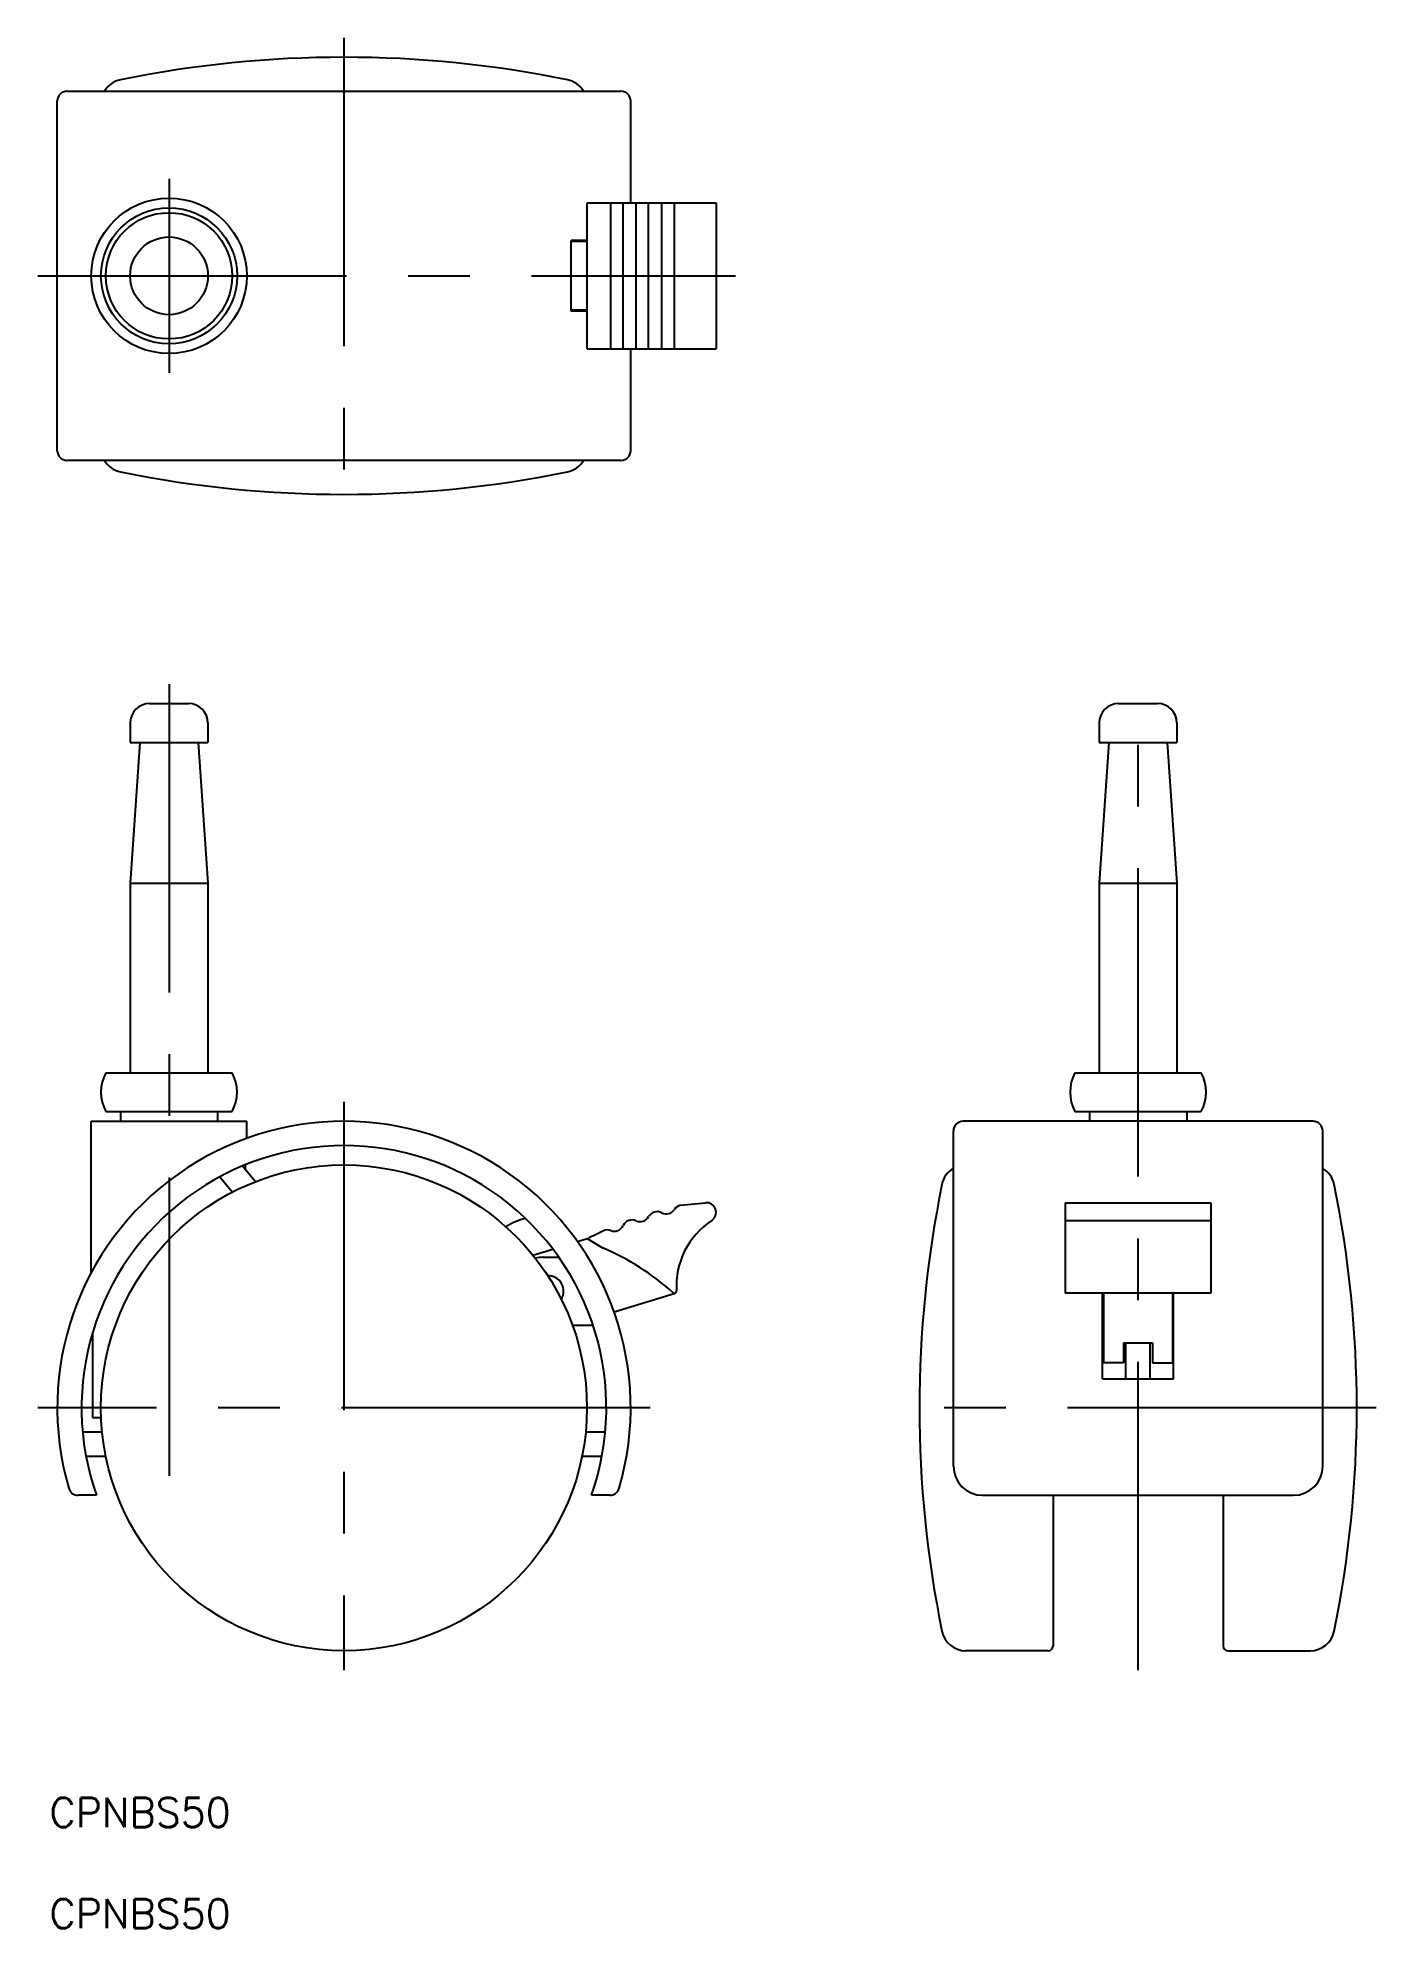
# Model space of a CAD drawing. Extents: x -31 to 106, y -54 to 141.
import ezdxf

# ---------------------------------------------------------------- set-up
doc = ezdxf.new("R2010")
doc.units = 0
doc.linetypes.add('CENTER', pattern=[50.8, 31.75, -6.35, 6.35, -6.35])
doc.layers.get('0').update_dxf_attribs({"linetype": 'CONTINUOUS'})
doc.layers.add('CENTER', color=1, linetype='CENTER')
doc.styles.get("Standard").update_dxf_attribs({"font": 'txt.shx', "height": 3, "bigfont": 'bigfont.shx'})

msp = doc.modelspace()

# ---------------------------------------------------------------- linework, layer by layer
at = {"color": 7, "linetype": 'CONTINUOUS'}
for p, q in [((-29.5, 98.53), (-29.5, 134.53)), ((-28.5, 135.53), (28.5, 135.53)), ((29.5, 124.03), (29.5, 134.53)), ((25.04, 109.03), (25.04, 124.03)), ((25.04, 124.03), (38.29, 124.03)), ((27.47, 109.03), (27.47, 124.03)), ((28.72, 109.03), (28.72, 124.03)), ((30.05, 109.03), (30.05, 124.03)), ((31.34, 109.03), (31.34, 124.03)), ((32.69, 109.03), (32.69, 124.03)), ((34.01, 109.03), (34.01, 124.03)), ((38.29, 124.03), (38.29, 109.03)), ((23.37, 112.88), (23.37, 120.18)), ((25.04, 120.18), (23.37, 120.18)), ((25.04, 120.08), (23.37, 120.08)), ((25.04, 112.98), (23.37, 112.98)), ((25.04, 112.88), (23.37, 112.88)), ((25.04, 109.03), (38.29, 109.03)), ((29.5, 98.53), (29.5, 109.03)), ((28.5, 97.53), (-28.5, 97.53)), ((-20, 72.5), (-16, 72.5)), ((79.71, 72.5), (83.71, 72.5)), ((-22, 70.5), (-22, 68.5)), ((-14, 70.5), (-14, 68.5)), ((77.71, 70.5), (77.71, 68.5)), ((85.71, 70.5), (85.71, 68.5)), ((-21, 68.5), (-22, 54)), ((-22, 68.5), (-14, 68.5)), ((-15, 68.5), (-14, 54)), ((78.71, 68.5), (77.71, 54)), ((77.71, 68.5), (85.71, 68.5)), ((84.71, 68.5), (85.71, 54)), ((-22, 54), (-22, 34.5)), ((-22, 54), (-14, 54)), ((-14, 54), (-14, 34.5)), ((77.71, 54), (77.71, 34.5)), ((77.71, 54), (85.71, 54)), ((85.71, 54), (85.71, 34.5)), ((-24.5, 34.5), (-11.5, 34.5)), ((75.21, 34.5), (88.21, 34.5)), ((-26, 29.5), (-10, 29.5)), ((-26, 13.94), (-26, 29.5)), ((-24.5, 30.5), (-11.5, 30.5)), ((-23, 30.5), (-23, 29.5)), ((-13, 30.5), (-13, 29.5)), ((-10, 27.75), (-10, 29.5)), ((99.71, 29.5), (63.71, 29.5)), ((75.21, 30.5), (88.21, 30.5)), ((76.71, 30.5), (76.71, 29.5)), ((86.71, 30.5), (86.71, 29.5)), ((62.71, -6), (62.71, 28.5)), ((100.71, -6), (100.71, 28.5)), ((-12.78, 23.78), (-11.46, 22.22)), ((-10.45, 24.9), (-9.1, 23.29)), ((-10.14, 24.53), (-10.14, 25.02)), ((34.64, 20.86), (37.19, 21.11)), ((74.21, 21.12), (89.21, 21.12)), ((74.21, 21.12), (74.21, 11.8)), ((89.21, 21.12), (89.21, 11.8)), ((29.24, 19.27), (29.35, 19.31)), ((74.21, 19.28), (89.21, 19.28)), ((19.45, 15.71), (21.5, 16.34)), ((24.03, 17.11), (25.04, 17.42)), ((25.04, 17.42), (26.59, 16.46)), ((20.5, 15.5), (22.11, 15.5)), ((27.79, 9.89), (34.07, 11.81)), ((89.21, 11.8), (74.21, 11.8)), ((78.06, 3), (78.06, 11.8)), ((78.16, 11.8), (78.16, 4.63)), ((85.26, 11.8), (85.26, 4.63)), ((85.36, 3), (85.36, 11.8)), ((23.51, 8.5), (25.63, 8.5)), ((-25.86, 7.77), (-25.86, -1)), ((80.21, 6.7), (83.21, 6.7)), ((80.21, 6.7), (80.21, 4.63)), ((80.46, 3), (80.46, 6.7)), ((82.96, 3), (82.96, 6.7)), ((83.21, 6.7), (83.21, 4.63)), ((80.21, 4.63), (78.16, 4.63)), ((83.21, 4.63), (85.26, 4.63)), ((78.06, 3), (85.36, 3)), ((27, 0), (25, 0)), ((-25.86, -1), (-24.98, -1)), ((-24.87, -2.5), (-26.88, -2.5)), ((26.88, -2.5), (24.87, -2.5)), ((-24.49, -5), (-26.53, -5)), ((26.53, -5), (24.49, -5)), ((-25.46, -9), (-27.35, -9)), ((27.35, -9), (25.46, -9)), ((65.71, -9), (97.71, -9)), ((72.96, -9), (72.96, -24.5)), ((90.46, -9), (90.46, -24.5)), ((72.46, -25), (63.98, -25)), ((90.96, -25), (99.43, -25))]:
    msp.add_line(p, q, dxfattribs=at)
for centre, radius in [((-18, 116.53), 8), ((-18, 116.53), 7), ((-18, 116.53), 6.5), ((-18, 116.53), 4), ((0, 0), 25)]:
    msp.add_circle(centre, radius, dxfattribs=at)
for centre, radius, start, end in [((0, 24.03), 115, 78.463, 101.537), ((-22.5, 134.26), 2.5, 101.537, 149.3905), ((22.5, 134.26), 2.5, 30.6095, 78.463), ((-28.5, 134.53), 1, 90, 180), ((28.5, 134.53), 1, 0, 90), ((-28.5, 98.53), 1, 180, 270), ((-22.5, 98.8), 2.5, 210.6095, 258.463), ((22.5, 98.8), 2.5, 281.537, 329.3905), ((28.5, 98.53), 1, 270, 0), ((0, 209.03), 115, 258.463, 281.537), ((-20, 70.5), 2, 90, 180), ((-16, 70.5), 2, 0, 90), ((79.71, 70.5), 2, 90, 180), ((83.71, 70.5), 2, 0, 90), ((-20.75, 32.5), 4.25, 151.9275, 208.0725), ((-15.25, 32.5), 4.25, 331.9275, 28.0725), ((78.96, 32.5), 4.25, 151.9275, 208.0725), ((84.46, 32.5), 4.25, 331.9275, 28.0725), ((0, 0), 29.5, 343.6979, 196.3021), ((63.71, 28.5), 1, 90, 180), ((99.71, 28.5), 1, 0, 90), ((0, 0), 27, 340.5288, 199.4712), ((63.98, 22.5), 2.5, 120.6095, 168.463), ((99.43, 22.5), 2.5, 11.537, 59.3905), ((174.21, 0), 115, 168.463, 191.537), ((-10.79, 0), 115, 348.463, 11.537), ((20.76, 11.78), 8, 105.1147, 120.8706), ((30.47, 20.17), 1, 245.3439, 331.1019), ((32.22, 19.2), 1, 61.7791, 151.1019), ((33.16, 20.96), 1, 241.7791, 327.5374), ((34.85, 19.89), 1, 102.4387, 147.5374), ((37.29, 20.12), 1, 303.1276, 95.5374), ((43.25, -18.2), 40, 114.4387, 117.0787), ((27.12, 17.31), 1, 69.5491, 114.4387), ((27.81, 19.18), 1, 249.5491, 335.3206), ((29.63, 18.35), 1, 65.3439, 155.3206), ((42.21, 12.58), 8, 123.1276, 183.8489), ((17.04, -6.64), 25, 47.7503, 67.5435), ((20.5, 12), 3.5, 90, 103.3846), ((21, 12), 1.6, 328.6745, 90.8152), ((34, 12.03), 0.226, 227.7503, 3.8489), ((65.71, -6), 3, 180, 270), ((97.71, -6), 3, 270, 0), ((-27.35, -8), 1, 196.3021, 270), ((27.35, -8), 1, 270, 343.6979), ((63.98, -22.5), 2.5, 191.537, 270), ((99.43, -22.5), 2.5, 270, 348.463), ((72.46, -24.5), 0.5, 270, 0), ((90.96, -24.5), 0.5, 180, 270)]:
    msp.add_arc(centre, radius, start, end, dxfattribs=at)
at = {"layer": 'CENTER', "color": 1, "linetype": 'CENTER'}
for p, q in [((0, 141.03), (0, 92.03)), ((-18, 126.53), (-18, 106.53)), ((-31.5, 116.53), (40.29, 116.53)), ((-18, 74.5), (-18, -7)), ((81.71, -27), (81.71, 74.5)), ((0, 31.5), (0, -27)), ((31.5, 0), (-31.5, 0)), ((106.21, 0), (57.21, 0))]:
    msp.add_line(p, q, dxfattribs=at)

# ---------------------------------------------------------------- texts
at = {"color": 7, "linetype": 'CONTINUOUS'}
for p in [(-30.3, -43.15), (-30.3, -53.56)]:
    msp.add_text('CPNBS50', height=3, dxfattribs=at).set_placement(p)

doc.saveas('drawing.dxf')
